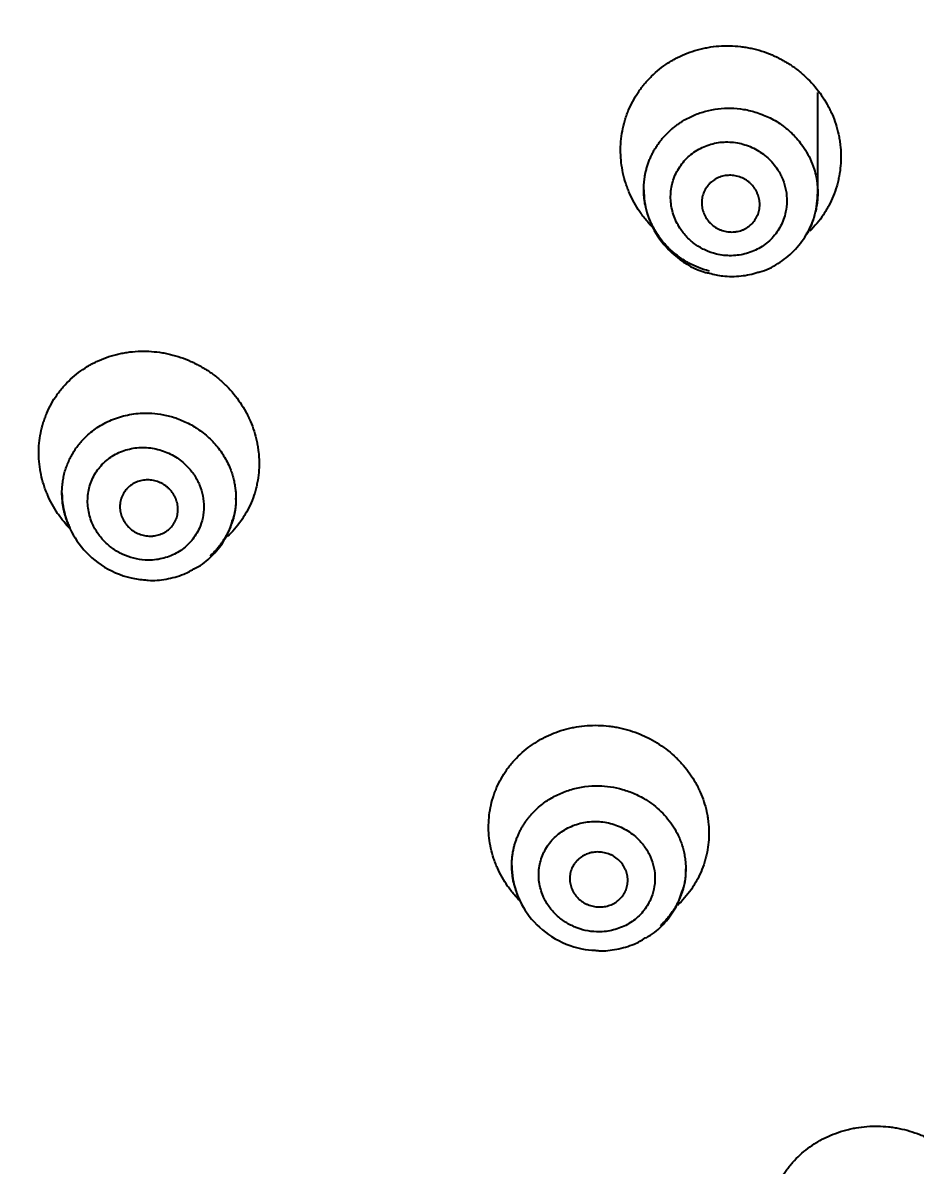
# Model space of a CAD drawing. Header units: millimetres. Extents: x 6110 to 6704, y -2661 to -1821.
# Drawn here: x 6330.712 to 6334.558, y -2164.096 to -2159.17 of the extents above; entities that cross this region are included whole.
import ezdxf

# ---------------------------------------------------------------- set-up
doc = ezdxf.new("R2010")
doc.units = ezdxf.units.MM
doc.header["$LTSCALE"] = 0.1
doc.linetypes.add('HIDDEN2', pattern=[4.7625, 3.175, -1.5875])
doc.layers.add('1', color=4, linetype='HIDDEN2', lineweight=13)
doc.layers.add('DIM', color=3, linetype='Continuous', lineweight=9)
doc.styles.get("Standard").update_dxf_attribs({"font": 'arial.ttf'})
doc.dimstyles.new('ISO-25', dxfattribs={"dimtxt": 2.5, "dimasz": 2.5, "dimexe": 1.25, "dimexo": 0.625, "dimtad": 1, "dimlfac": 5, "dimtxsty": 'Standard', "dimcen": 2.5, "dimadec": 0, "dimazin": 0, "dimtfac": 1, "dimtmove": 0, "dimatfit": 3, "dimfxl": 0, "dimarcsym": 0})

# ---------------------------------------------------------------- blocks, each defined once
blk = doc.blocks.new('*D85')
at = {"layer": 'Defpoints', "color": 0}
for p in [(6324.4599, -2027.3782), (6392.6916, -2027.3782), (6311.704, -2532.5418)]:
    blk.add_point(p, dxfattribs=at)
at = {"layer": 'DIM', "color": 0, "lineweight": -2}
for p, q in [((6325.0849, -2027.3782), (6393.9416, -2027.3782)), ((6392.6916, -2527.5418), (6392.6916, -2032.3782)), ((6312.329, -2532.5418), (6393.9416, -2532.5418))]:
    blk.add_line(p, q, dxfattribs=at)
at = {"layer": 'DIM', "color": 0}
for points in [[(6391.8583, -2032.3782), (6393.5249, -2032.3782), (6392.6916, -2027.3782)], [(6391.8583, -2527.5418), (6393.5249, -2527.5418), (6392.6916, -2532.5418)]]:
    blk.add_solid(points, dxfattribs=at)
at = {"layer": 'DIM', "color": 0, "insert": (6389.0618, -2279.96), "char_height": 5, "attachment_point": 5, "rotation": 90}
blk.add_mtext('2020,7', dxfattribs=at)
blk = doc.blocks.new('*D93')
at = {"layer": 'Defpoints', "color": 0}
for p in [(6325.0849, -2027.3782), (6402.037, -2595.9805), (6423.8203, -2595.9805)]:
    blk.add_point(p, dxfattribs=at)
at = {"layer": 'DIM', "color": 0, "lineweight": -2}
for p, q in [((6325.7099, -2027.3782), (6425.0703, -2027.3782)), ((6423.8203, -2032.3782), (6423.8203, -2590.9805)), ((6402.662, -2595.9805), (6425.0703, -2595.9805))]:
    blk.add_line(p, q, dxfattribs=at)
at = {"layer": 'DIM', "color": 0}
for points in [[(6422.9869, -2032.3782), (6424.6536, -2032.3782), (6423.8203, -2027.3782)], [(6422.9869, -2590.9805), (6424.6536, -2590.9805), (6423.8203, -2595.9805)]]:
    blk.add_solid(points, dxfattribs=at)
at = {"layer": 'DIM', "color": 0, "insert": (6420.1905, -2311.6794), "char_height": 5, "attachment_point": 5, "rotation": 90}
blk.add_mtext('2274,4', dxfattribs=at)

msp = doc.modelspace()

# ---------------------------------------------------------------- hatches: boundary and pattern name
at = {"layer": 'DIM'}
h = msp.add_hatch(dxfattribs=at)
h.set_pattern_fill('ANSI31', color=2)
edge = h.paths.add_edge_path()
edge.add_line((6619.6172, -2595.9805), (6619.6172, -1962.2056))
edge.add_line((6634.6172, -1966.1101), (6619.6172, -1966.1101))
edge.add_line((6634.6172, -2610.9805), (6634.6172, -1966.1101))
edge.add_line((6634.6172, -2610.9805), (6184.4567, -2610.9805))
edge.add_line((6619.6172, -2595.9805), (6184.4567, -2595.9805))
edge.add_line((6184.4567, -2610.9805), (6184.4567, -2595.9805))

# ---------------------------------------------------------------- linework, layer by layer
at = {"layer": '1', "color": 7, "linetype": 'Continuous', "lineweight": -3}
msp.add_line((6334.1385, -2159.9034), (6334.1385, -2159.4713), dxfattribs=at)
for centre, major_axis, start_param, end_param in [((6338.0093, -2168.509), (-13.75, 0), 3.141606, 7.301236), ((6338.0093, -2168.5303), (-13.75, 0), 3.570041, 5.884468), ((6338.0093, -2168.4983), (13.75, 0), 0.43031, 2.719801), ((6338.0093, -2168.5196), (-13.75, 0), 3.141627, 6.283151), ((6338.0093, -2168.8384), (13.1753, 0), 4.984867, 10.723113)]:
    msp.add_ellipse(centre, major_axis=major_axis, ratio=0.906308, start_param=start_param, end_param=end_param, dxfattribs=at)
for points, knots in [([(6338.0093, -2155.9663), (6337.7679, -2155.9664), (6337.0781, -2155.9829), (6335.942, -2156.0884), (6334.6189, -2156.3324), (6333.3278, -2156.6934), (6332.0816, -2157.1679), (6330.8922, -2157.7515), (6329.7713, -2158.4386), (6328.7294, -2159.2224), (6327.7775, -2160.0959), (6326.9214, -2161.0491), (6326.1826, -2162.078), (6325.7057, -2162.85), (6325.5094, -2163.2875), (6325.4841, -2163.346)], [0, 0, 0, 0, 0.045962, 0.131573, 0.217212, 0.30285, 0.38848, 0.474094, 0.559684, 0.645241, 0.730753, 0.81621, 0.901603, 0.986925, 1, 1, 1, 1]), ([(6333.4297, -2160.055), (6333.4245, -2160.0499), (6333.4195, -2160.0447), (6333.4093, -2160.0336), (6333.4041, -2160.0277), (6333.3892, -2160.0098), (6333.3799, -2159.9974), (6333.3539, -2159.9594), (6333.3391, -2159.9326), (6333.3238, -2159.8974), (6333.3209, -2159.8902), (6333.3155, -2159.8758), (6333.313, -2159.8686), (6333.306, -2159.8468), (6333.2982, -2159.8174), (6333.2933, -2159.7876), (6333.2907, -2159.7651), (6333.29, -2159.7575), (6333.289, -2159.7424), (6333.2887, -2159.7347), (6333.2881, -2159.6966), (6333.2907, -2159.6666), (6333.2989, -2159.6223), (6333.3024, -2159.6077), (6333.3088, -2159.5859), (6333.3112, -2159.5786), (6333.3162, -2159.5643), (6333.3189, -2159.5572), (6333.3332, -2159.5222), (6333.3473, -2159.4956), (6333.3684, -2159.4642), (6333.3749, -2159.455), (6333.3819, -2159.4459), (6333.3866, -2159.4399), (6333.3891, -2159.4369), (6333.4013, -2159.4222), (6333.4116, -2159.411), (6333.4441, -2159.3791), (6333.4679, -2159.3601), (6333.5003, -2159.3392), (6333.5069, -2159.3351), (6333.5203, -2159.3274), (6333.5271, -2159.3237), (6333.5477, -2159.3132), (6333.5758, -2159.3006), (6333.605, -2159.2908), (6333.6275, -2159.2846), (6333.635, -2159.2826), (6333.6503, -2159.2792), (6333.658, -2159.2776), (6333.6965, -2159.2709), (6333.7275, -2159.2685), (6333.7743, -2159.2695), (6333.7899, -2159.2705), (6333.8135, -2159.2733), (6333.8213, -2159.2744), (6333.8368, -2159.277), (6333.8445, -2159.2785), (6333.8827, -2159.2868), (6333.9124, -2159.2962), (6333.9486, -2159.3116), (6333.9558, -2159.3149), (6333.97, -2159.3218), (6333.977, -2159.3254), (6333.9976, -2159.3366), (6334.0243, -2159.3527), (6334.0492, -2159.3713), (6334.0673, -2159.386), (6334.0732, -2159.3911), (6334.0848, -2159.4016), (6334.0905, -2159.407), (6334.1183, -2159.4344), (6334.138, -2159.4581), (6334.1641, -2159.4961), (6334.1721, -2159.5092), (6334.1833, -2159.5295), (6334.1869, -2159.5364), (6334.1937, -2159.5502), (6334.197, -2159.5572), (6334.2122, -2159.5923), (6334.2215, -2159.6211), (6334.2295, -2159.6582), (6334.231, -2159.6657), (6334.2335, -2159.6807), (6334.2346, -2159.6883), (6334.2372, -2159.711), (6334.2382, -2159.7261), (6334.2389, -2159.7713), (6334.2365, -2159.8013), (6334.2295, -2159.8385), (6334.2279, -2159.8459), (6334.2244, -2159.8607), (6334.2225, -2159.868), (6334.2161, -2159.8897), (6334.2062, -2159.918), (6334.1934, -2159.9453), (6334.1828, -2159.9652), (6334.1791, -2159.9718), (6334.1713, -2159.9848), (6334.1672, -2159.9913), (6334.1459, -2160.0229), (6334.1264, -2160.0464), (6334.1044, -2160.0679)], [0, 0, 0, 0, 0.009777, 0.009777, 0.020201, 0.020201, 0.041047, 0.041047, 0.082741, 0.082741, 0.093164, 0.093164, 0.103588, 0.103588, 0.124435, 0.145281, 0.145281, 0.155705, 0.155705, 0.166128, 0.166128, 0.207822, 0.207822, 0.228669, 0.228669, 0.239092, 0.239092, 0.249515, 0.249515, 0.291209, 0.291209, 0.301632, 0.306844, 0.306844, 0.312056, 0.312056, 0.332903, 0.332903, 0.374596, 0.374596, 0.38502, 0.38502, 0.395443, 0.395443, 0.41629, 0.437137, 0.437137, 0.44756, 0.44756, 0.457983, 0.457983, 0.499677, 0.499677, 0.520524, 0.520524, 0.530947, 0.530947, 0.54137, 0.54137, 0.583064, 0.583064, 0.593487, 0.593487, 0.603911, 0.603911, 0.624758, 0.645604, 0.645604, 0.656028, 0.656028, 0.666451, 0.666451, 0.708145, 0.708145, 0.728992, 0.728992, 0.739415, 0.739415, 0.749838, 0.749838, 0.791532, 0.791532, 0.801955, 0.801955, 0.812379, 0.812379, 0.833226, 0.833226, 0.874919, 0.874919, 0.885343, 0.885343, 0.895766, 0.895766, 0.916613, 0.93746, 0.93746, 0.947883, 0.947883, 0.958306, 0.958306, 1, 1, 1, 1]), ([(6333.3885, -2159.8889), (6333.3885, -2159.8866), (6333.3886, -2159.8791), (6333.3891, -2159.8671), (6333.3903, -2159.8534), (6333.3917, -2159.8415), (6333.3934, -2159.8312), (6333.3949, -2159.8226), (6333.3973, -2159.8116), (6333.4007, -2159.7978), (6333.4059, -2159.7808), (6333.4119, -2159.7643), (6333.4187, -2159.7482), (6333.4263, -2159.7327), (6333.4345, -2159.7177), (6333.4434, -2159.7032), (6333.4529, -2159.6893), (6333.4629, -2159.676), (6333.4735, -2159.6633), (6333.4846, -2159.6512), (6333.4962, -2159.6398), (6333.5081, -2159.6289), (6333.5204, -2159.6187), (6333.533, -2159.6092), (6333.5459, -2159.6003), (6333.5694, -2159.5854), (6333.6055, -2159.5671), (6333.6561, -2159.5499), (6333.7091, -2159.5398), (6333.764, -2159.537), (6333.8203, -2159.5422), (6333.8778, -2159.556), (6333.9351, -2159.5795), (6333.9763, -2159.6048), (6334.0044, -2159.6265), (6334.0224, -2159.6421), (6334.0429, -2159.6624), (6334.0647, -2159.6881), (6334.0867, -2159.7197), (6334.1073, -2159.7578), (6334.1224, -2159.797), (6334.132, -2159.8343), (6334.137, -2159.8668), (6334.1384, -2159.8897), (6334.1385, -2159.9016), (6334.1385, -2159.9032)], [0, 0, 0, 0, 0.006262, 0.019964, 0.032186, 0.042926, 0.052186, 0.059964, 0.066262, 0.082271, 0.098118, 0.113804, 0.129329, 0.144693, 0.159896, 0.174939, 0.189822, 0.204545, 0.219108, 0.233513, 0.247758, 0.261845, 0.275774, 0.289546, 0.303159, 0.316616, 0.361907, 0.407461, 0.453292, 0.499414, 0.546709, 0.596515, 0.648843, 0.703703, 0.719808, 0.740277, 0.765107, 0.794299, 0.827851, 0.865762, 0.908029, 0.93876, 0.968008, 0.995771, 1, 1, 1, 1]), ([(6333.8916, -2160.1387), (6333.9009, -2160.1331), (6333.9185, -2160.1208), (6333.9422, -2160.0989), (6333.9625, -2160.074), (6333.9792, -2160.0468), (6333.9921, -2160.0176), (6334.0022, -2159.9819), (6334.0071, -2159.9395), (6334.0027, -2159.8916), (6333.9892, -2159.8451), (6333.9691, -2159.8066), (6333.9465, -2159.7761), (6333.9238, -2159.7524), (6333.8982, -2159.7317), (6333.8702, -2159.7142), (6333.84, -2159.7004), (6333.8084, -2159.6906), (6333.7757, -2159.6847), (6333.7427, -2159.6832), (6333.7098, -2159.6859), (6333.6776, -2159.6928), (6333.6468, -2159.7039), (6333.6179, -2159.7189), (6333.5913, -2159.7375), (6333.5677, -2159.7595), (6333.5473, -2159.7844), (6333.5305, -2159.8116), (6333.5177, -2159.8408), (6333.509, -2159.8715), (6333.5043, -2159.9031), (6333.504, -2159.935), (6333.5079, -2159.9669), (6333.5159, -2159.998), (6333.528, -2160.028), (6333.5465, -2160.061), (6333.5735, -2160.0953), (6333.6111, -2160.1275), (6333.6541, -2160.1524), (6333.6961, -2160.1668), (6333.734, -2160.1736), (6333.7671, -2160.1751), (6333.8, -2160.1724), (6333.8322, -2160.1655), (6333.8631, -2160.1544), (6333.8823, -2160.1444), (6333.8916, -2160.1387)], [0, 0, 0, 0, 0.020881, 0.041589, 0.062522, 0.083376, 0.104074, 0.124986, 0.156159, 0.187413, 0.218589, 0.249859, 0.27072, 0.291442, 0.312373, 0.333248, 0.353968, 0.374885, 0.395782, 0.41649, 0.437367, 0.458296, 0.479036, 0.499948, 0.520805, 0.541562, 0.562573, 0.583368, 0.604073, 0.625044, 0.645913, 0.666614, 0.687497, 0.708469, 0.729179, 0.74997, 0.781336, 0.812419, 0.84375, 0.874887, 0.895805, 0.916518, 0.937418, 0.958327, 0.979051, 1, 1, 1, 1]), ([(6333.8517, -2160.0392), (6333.8458, -2160.0448), (6333.8394, -2160.0496), (6333.8291, -2160.056), (6333.8256, -2160.0579), (6333.8183, -2160.0615), (6333.8145, -2160.0631), (6333.803, -2160.0674), (6333.7952, -2160.0694), (6333.7851, -2160.071), (6333.783, -2160.0713), (6333.7789, -2160.0717), (6333.7768, -2160.0719), (6333.7707, -2160.0723), (6333.7665, -2160.0723), (6333.7543, -2160.0718), (6333.7461, -2160.0708), (6333.734, -2160.0679), (6333.73, -2160.0668), (6333.7222, -2160.0642), (6333.7145, -2160.0612), (6333.7072, -2160.0575), (6333.7, -2160.0535), (6333.6965, -2160.0512), (6333.6863, -2160.0442), (6333.6801, -2160.0389), (6333.6716, -2160.0302), (6333.6688, -2160.0271), (6333.6637, -2160.0208), (6333.6613, -2160.0175), (6333.6546, -2160.0074), (6333.6509, -2160.0003), (6333.6462, -2159.9891), (6333.6449, -2159.9852), (6333.6426, -2159.9776), (6333.6406, -2159.9698), (6333.6395, -2159.962), (6333.6387, -2159.9541), (6333.6385, -2159.9501), (6333.6385, -2159.938), (6333.6393, -2159.9302), (6333.6417, -2159.9186), (6333.6427, -2159.9147), (6333.6451, -2159.9071), (6333.6465, -2159.9034), (6333.6512, -2159.8924), (6333.6551, -2159.8855), (6333.6619, -2159.8757), (6333.6644, -2159.8725), (6333.6696, -2159.8664), (6333.6724, -2159.8636), (6333.6811, -2159.8553), (6333.6875, -2159.8504), (6333.6961, -2159.8451), (6333.6978, -2159.8441), (6333.7014, -2159.8421), (6333.7068, -2159.8393), (6333.7161, -2159.8353), (6333.7239, -2159.8329), (6333.7318, -2159.8308), (6333.7358, -2159.8299), (6333.748, -2159.828), (6333.7562, -2159.8275), (6333.7685, -2159.828), (6333.7726, -2159.8283), (6333.7809, -2159.8294), (6333.7849, -2159.8302), (6333.797, -2159.833), (6333.8048, -2159.8356), (6333.8161, -2159.8406), (6333.8198, -2159.8425), (6333.827, -2159.8466), (6333.8339, -2159.8509), (6333.8404, -2159.8559), (6333.8467, -2159.8612), (6333.8497, -2159.864), (6333.8583, -2159.8728), (6333.8634, -2159.8791), (6333.8701, -2159.8892), (6333.8721, -2159.8927), (6333.8759, -2159.8998), (6333.8777, -2159.9035), (6333.8823, -2159.9146), (6333.8846, -2159.9223), (6333.8869, -2159.934), (6333.8875, -2159.938), (6333.8883, -2159.946), (6333.8885, -2159.95), (6333.8885, -2159.9618), (6333.8877, -2159.9697), (6333.8853, -2159.9814), (6333.8843, -2159.9853), (6333.8819, -2159.9929), (6333.8792, -2160.0003), (6333.8757, -2160.0074), (6333.8718, -2160.0143), (6333.8697, -2160.0177), (6333.8628, -2160.0276), (6333.8576, -2160.0337), (6333.8517, -2160.0392)], [0, 0, 0, 0, 0.03125, 0.03125, 0.046875, 0.046875, 0.0625, 0.0625, 0.09375, 0.09375, 0.101562, 0.101562, 0.109375, 0.109375, 0.125, 0.125, 0.15625, 0.15625, 0.171875, 0.171875, 0.1875, 0.203125, 0.203125, 0.21875, 0.21875, 0.25, 0.25, 0.265625, 0.265625, 0.28125, 0.28125, 0.3125, 0.3125, 0.328125, 0.328125, 0.34375, 0.359375, 0.359375, 0.375, 0.375, 0.40625, 0.40625, 0.421875, 0.421875, 0.4375, 0.4375, 0.46875, 0.46875, 0.484375, 0.484375, 0.5, 0.5, 0.53125, 0.53125, 0.539062, 0.539062, 0.546875, 0.5625, 0.578125, 0.578125, 0.59375, 0.59375, 0.625, 0.625, 0.640625, 0.640625, 0.65625, 0.65625, 0.6875, 0.6875, 0.703125, 0.703125, 0.71875, 0.734375, 0.734375, 0.75, 0.75, 0.78125, 0.78125, 0.796875, 0.796875, 0.8125, 0.8125, 0.84375, 0.84375, 0.859375, 0.859375, 0.875, 0.875, 0.90625, 0.90625, 0.921875, 0.921875, 0.9375, 0.953125, 0.953125, 0.96875, 0.96875, 1, 1, 1, 1]), ([(6333.6722, -2160.2412), (6333.6631, -2160.2389), (6333.64, -2160.232), (6333.6029, -2160.2172), (6333.5613, -2160.1945), (6333.5203, -2160.1651), (6333.4816, -2160.1285), (6333.4527, -2160.0917), (6333.4326, -2160.0588), (6333.4195, -2160.0328), (6333.4092, -2160.0075), (6333.4014, -2159.9832), (6333.3957, -2159.9601), (6333.3919, -2159.9384), (6333.3896, -2159.9181), (6333.3886, -2159.9018), (6333.3885, -2159.8922), (6333.3885, -2159.8889)], [0, 0, 0, 0, 0.056073, 0.144857, 0.240177, 0.34204, 0.45045, 0.565409, 0.629352, 0.689794, 0.746734, 0.800171, 0.850106, 0.896538, 0.939467, 0.978892, 1, 1, 1, 1]), ([(6333.3886, -2159.8903), (6333.389, -2159.9241), (6333.3987, -2159.9928), (6333.4447, -2160.0966), (6333.5309, -2160.1882), (6333.6148, -2160.2381), (6333.6658, -2160.2486), (6333.6713, -2160.2495)], [0, 0, 0, 0, 0.202418, 0.429761, 0.684008, 0.966236, 1, 1, 1, 1]), ([(6334.0882, -2160.0847), (6334.0889, -2160.0838), (6334.1084, -2160.0582), (6334.129, -2159.9955), (6334.1384, -2159.9349), (6334.1383, -2159.9024)], [0, 0, 0, 0, 0.018554, 0.501935, 1, 1, 1, 1]), ([(6334.1385, -2159.9032), (6334.1385, -2159.9114), (6334.1379, -2159.9289), (6334.135, -2159.9549), (6334.13, -2159.9806), (6334.1235, -2160.0042), (6334.1131, -2160.0342), (6334.1012, -2160.0594), (6334.091, -2160.0769), (6334.0888, -2160.0804)], [0, 0, 0, 0, 0.132678, 0.28188, 0.422159, 0.553518, 0.675958, 0.933489, 1, 1, 1, 1]), ([(6333.8809, -2160.2461), (6333.8835, -2160.2457), (6333.9141, -2160.2393), (6333.969, -2160.21), (6334.0384, -2160.1565), (6334.0733, -2160.1101), (6334.0882, -2160.0847)], [0, 0, 0, 0, 0.028436, 0.345312, 0.674703, 1, 1, 1, 1]), ([(6333.6713, -2160.2495), (6333.6903, -2160.2552), (6333.735, -2160.2647), (6333.807, -2160.2643), (6333.8568, -2160.2538), (6333.8809, -2160.2461)], [0, 0, 0, 0, 0.275799, 0.647355, 1, 1, 1, 1]), ([(6330.9151, -2161.3519), (6330.9061, -2161.3425), (6330.8974, -2161.3328), (6330.8792, -2161.3106), (6330.87, -2161.2982), (6330.8442, -2161.2599), (6330.8296, -2161.2331), (6330.8145, -2161.1978), (6330.8117, -2161.1907), (6330.8064, -2161.1763), (6330.8039, -2161.169), (6330.797, -2161.1472), (6330.7931, -2161.1326), (6330.7838, -2161.0884), (6330.7805, -2161.0585), (6330.7801, -2161.013), (6330.7807, -2160.9979), (6330.7835, -2160.9682), (6330.7877, -2160.9387), (6330.795, -2160.9098), (6330.8016, -2160.8883), (6330.804, -2160.8812), (6330.8092, -2160.867), (6330.8119, -2160.86), (6330.8266, -2160.8256), (6330.841, -2160.7996), (6330.8625, -2160.769), (6330.8669, -2160.763), (6330.8762, -2160.7512), (6330.881, -2160.7453), (6330.8959, -2160.7282), (6330.9064, -2160.7174), (6330.9393, -2160.6866), (6330.9633, -2160.6685), (6330.9959, -2160.6487), (6331.0026, -2160.6449), (6331.0161, -2160.6376), (6331.0229, -2160.6342), (6331.0436, -2160.6243), (6331.0718, -2160.6127), (6331.1012, -2160.6038), (6331.1236, -2160.5983), (6331.1312, -2160.5966), (6331.1464, -2160.5936), (6331.1541, -2160.5923), (6331.1926, -2160.5867), (6331.2235, -2160.5852), (6331.2701, -2160.5874), (6331.2857, -2160.5889), (6331.3091, -2160.5922), (6331.3169, -2160.5935), (6331.3323, -2160.5965), (6331.34, -2160.5981), (6331.3779, -2160.6073), (6331.4075, -2160.6173), (6331.4434, -2160.6334), (6331.4505, -2160.6368), (6331.4646, -2160.6439), (6331.4716, -2160.6476), (6331.4921, -2160.6592), (6331.5185, -2160.6757), (6331.5432, -2160.6946), (6331.5612, -2160.7096), (6331.567, -2160.7147), (6331.5785, -2160.7253), (6331.5842, -2160.7307), (6331.6118, -2160.7585), (6331.6313, -2160.7824), (6331.6572, -2160.8206), (6331.6652, -2160.8337), (6331.6762, -2160.8539), (6331.6798, -2160.8608), (6331.6865, -2160.8747), (6331.6897, -2160.8817), (6331.7048, -2160.9168), (6331.7139, -2160.9456), (6331.7218, -2160.9826), (6331.7232, -2160.99), (6331.7256, -2161.0049), (6331.7266, -2161.0125), (6331.7291, -2161.0351), (6331.73, -2161.0502), (6331.7304, -2161.0951), (6331.7277, -2161.1247), (6331.7205, -2161.1615), (6331.7189, -2161.1688), (6331.7152, -2161.1834), (6331.7132, -2161.1906), (6331.7066, -2161.212), (6331.6964, -2161.24), (6331.6833, -2161.2667), (6331.6725, -2161.2862), (6331.6687, -2161.2927), (6331.6607, -2161.3054), (6331.6566, -2161.3117), (6331.6349, -2161.3425), (6331.6151, -2161.3653), (6331.5929, -2161.386)], [0, 0, 0, 0, 0.017497, 0.017497, 0.038401, 0.038401, 0.08021, 0.08021, 0.090662, 0.090662, 0.101114, 0.101114, 0.122018, 0.122018, 0.163827, 0.163827, 0.184731, 0.184731, 0.205636, 0.22654, 0.22654, 0.236992, 0.236992, 0.247444, 0.247444, 0.289253, 0.289253, 0.299705, 0.299705, 0.310157, 0.310157, 0.331062, 0.331062, 0.37287, 0.37287, 0.383322, 0.383322, 0.393775, 0.393775, 0.414679, 0.435583, 0.435583, 0.446035, 0.446035, 0.456488, 0.456488, 0.498296, 0.498296, 0.519201, 0.519201, 0.529653, 0.529653, 0.540105, 0.540105, 0.581914, 0.581914, 0.592366, 0.592366, 0.602818, 0.602818, 0.623722, 0.644627, 0.644627, 0.655079, 0.655079, 0.665531, 0.665531, 0.707339, 0.707339, 0.728244, 0.728244, 0.738696, 0.738696, 0.749148, 0.749148, 0.790957, 0.790957, 0.801409, 0.801409, 0.811861, 0.811861, 0.832765, 0.832765, 0.874574, 0.874574, 0.885026, 0.885026, 0.895478, 0.895478, 0.916383, 0.937287, 0.937287, 0.947739, 0.947739, 0.958191, 0.958191, 1, 1, 1, 1]), ([(6330.8802, -2161.1968), (6330.8802, -2161.1961), (6330.8802, -2161.1871), (6330.881, -2161.1698), (6330.8839, -2161.1454), (6330.8885, -2161.1216), (6330.8947, -2161.0984), (6330.9025, -2161.0761), (6330.9117, -2161.0546), (6330.9223, -2161.034), (6330.9341, -2161.0144), (6330.9471, -2160.9959), (6330.9611, -2160.9785), (6330.9761, -2160.9622), (6331.003, -2160.9364), (6331.0461, -2160.9045), (6331.1101, -2160.874), (6331.1808, -2160.8557), (6331.2468, -2160.8515), (6331.306, -2160.8571), (6331.3585, -2160.8691), (6331.4125, -2160.8895), (6331.4565, -2160.9141), (6331.4899, -2160.9385), (6331.5137, -2160.9589), (6331.5357, -2160.981), (6331.5557, -2161.0048), (6331.5736, -2161.0301), (6331.5892, -2161.0566), (6331.6012, -2161.0818), (6331.6103, -2161.105), (6331.617, -2161.126), (6331.6223, -2161.147), (6331.6263, -2161.1681), (6331.6289, -2161.1891), (6331.63, -2161.2066), (6331.6302, -2161.217), (6331.6302, -2161.2205)], [0, 0, 0, 0, 0.001895, 0.024297, 0.046416, 0.068251, 0.089803, 0.111075, 0.132065, 0.152777, 0.173209, 0.193364, 0.213242, 0.232845, 0.252174, 0.31208, 0.373119, 0.435323, 0.498722, 0.540693, 0.586077, 0.634877, 0.687096, 0.713989, 0.740886, 0.767787, 0.794691, 0.821599, 0.848511, 0.875427, 0.89505, 0.914501, 0.93378, 0.95289, 0.971829, 0.990598, 1, 1, 1, 1]), ([(6331.4174, -2161.4255), (6331.4253, -2161.4184), (6331.44, -2161.4032), (6331.4585, -2161.3775), (6331.4756, -2161.345), (6331.4888, -2161.3048), (6331.4936, -2161.2575), (6331.4891, -2161.2099), (6331.475, -2161.1637), (6331.4523, -2161.1206), (6331.4249, -2161.0865), (6331.3967, -2161.0605), (6331.3697, -2161.0414), (6331.3406, -2161.0256), (6331.3097, -2161.0135), (6331.2776, -2161.0053), (6331.2448, -2161.0013), (6331.2118, -2161.0013), (6331.1793, -2161.0056), (6331.1479, -2161.0141), (6331.118, -2161.0265), (6331.0902, -2161.0427), (6331.0651, -2161.0625), (6331.043, -2161.0854), (6331.0245, -2161.1112), (6331.0097, -2161.1391), (6330.9989, -2161.1688), (6330.9924, -2161.1997), (6330.9902, -2161.2313), (6330.9921, -2161.2631), (6330.9983, -2161.2945), (6331.0105, -2161.33), (6331.0306, -2161.3684), (6331.0615, -2161.4067), (6331.099, -2161.4391), (6331.1422, -2161.464), (6331.1891, -2161.4807), (6331.2329, -2161.4874), (6331.2712, -2161.4874), (6331.3037, -2161.483), (6331.3352, -2161.4745), (6331.3651, -2161.4621), (6331.3928, -2161.4459), (6331.4095, -2161.4327), (6331.4174, -2161.4255)], [0, 0, 0, 0, 0.020887, 0.041586, 0.062497, 0.093689, 0.124924, 0.156097, 0.187365, 0.218526, 0.249822, 0.270666, 0.291391, 0.312343, 0.333215, 0.353937, 0.374861, 0.395775, 0.416485, 0.43735, 0.458305, 0.479054, 0.499958, 0.520822, 0.54158, 0.562589, 0.583391, 0.604098, 0.625065, 0.645948, 0.666652, 0.687527, 0.718853, 0.749963, 0.78133, 0.812426, 0.843755, 0.874906, 0.895824, 0.916539, 0.937444, 0.958346, 0.979061, 1, 1, 1, 1]), ([(6331.3435, -2161.3522), (6331.3376, -2161.3576), (6331.3313, -2161.3623), (6331.321, -2161.3685), (6331.3175, -2161.3703), (6331.3102, -2161.3738), (6331.3064, -2161.3753), (6331.2949, -2161.3793), (6331.2871, -2161.3812), (6331.277, -2161.3826), (6331.275, -2161.3828), (6331.2709, -2161.3832), (6331.2688, -2161.3834), (6331.2626, -2161.3836), (6331.2585, -2161.3836), (6331.2463, -2161.383), (6331.2382, -2161.3818), (6331.2261, -2161.3788), (6331.2221, -2161.3776), (6331.2143, -2161.3749), (6331.2067, -2161.3719), (6331.1994, -2161.3682), (6331.1922, -2161.3641), (6331.1887, -2161.3619), (6331.1785, -2161.3548), (6331.1723, -2161.3495), (6331.1637, -2161.3408), (6331.161, -2161.3377), (6331.1558, -2161.3313), (6331.1534, -2161.3281), (6331.1467, -2161.318), (6331.1429, -2161.3109), (6331.1382, -2161.2998), (6331.1368, -2161.2959), (6331.1344, -2161.2883), (6331.1334, -2161.2844), (6331.131, -2161.2728), (6331.1302, -2161.2649), (6331.1302, -2161.249), (6331.1309, -2161.2412), (6331.1333, -2161.2297), (6331.1343, -2161.2259), (6331.1366, -2161.2184), (6331.138, -2161.2146), (6331.1427, -2161.2038), (6331.1466, -2161.197), (6331.1534, -2161.1874), (6331.1559, -2161.1843), (6331.1611, -2161.1783), (6331.1639, -2161.1755), (6331.1726, -2161.1675), (6331.179, -2161.1627), (6331.1893, -2161.1565), (6331.1929, -2161.1546), (6331.2002, -2161.1512), (6331.2076, -2161.1482), (6331.2154, -2161.1459), (6331.2232, -2161.144), (6331.2273, -2161.1432), (6331.2394, -2161.1415), (6331.2476, -2161.1412), (6331.2599, -2161.1418), (6331.264, -2161.1422), (6331.2722, -2161.1434), (6331.2762, -2161.1442), (6331.2882, -2161.1471), (6331.296, -2161.1498), (6331.3073, -2161.1549), (6331.311, -2161.1568), (6331.3182, -2161.1609), (6331.3251, -2161.1653), (6331.3316, -2161.1703), (6331.3378, -2161.1756), (6331.3409, -2161.1784), (6331.3495, -2161.1872), (6331.3546, -2161.1935), (6331.3614, -2161.2036), (6331.3635, -2161.207), (6331.3673, -2161.2142), (6331.3691, -2161.2178), (6331.3737, -2161.229), (6331.3761, -2161.2366), (6331.3785, -2161.2482), (6331.3791, -2161.2522), (6331.38, -2161.2601), (6331.3802, -2161.2641), (6331.3802, -2161.2759), (6331.3794, -2161.2837), (6331.3771, -2161.2953), (6331.3761, -2161.2991), (6331.3737, -2161.3066), (6331.371, -2161.3139), (6331.3675, -2161.3209), (6331.3637, -2161.3278), (6331.3616, -2161.3311), (6331.3547, -2161.3408), (6331.3494, -2161.3468), (6331.3435, -2161.3522)], [0, 0, 0, 0, 0.03125, 0.03125, 0.046875, 0.046875, 0.0625, 0.0625, 0.09375, 0.09375, 0.101562, 0.101562, 0.109375, 0.109375, 0.125, 0.125, 0.15625, 0.15625, 0.171875, 0.171875, 0.1875, 0.203125, 0.203125, 0.21875, 0.21875, 0.25, 0.25, 0.265625, 0.265625, 0.28125, 0.28125, 0.3125, 0.3125, 0.328125, 0.328125, 0.34375, 0.34375, 0.375, 0.375, 0.40625, 0.40625, 0.421875, 0.421875, 0.4375, 0.4375, 0.46875, 0.46875, 0.484375, 0.484375, 0.5, 0.5, 0.53125, 0.53125, 0.546875, 0.546875, 0.5625, 0.578125, 0.578125, 0.59375, 0.59375, 0.625, 0.625, 0.640625, 0.640625, 0.65625, 0.65625, 0.6875, 0.6875, 0.703125, 0.703125, 0.71875, 0.734375, 0.734375, 0.75, 0.75, 0.78125, 0.78125, 0.796875, 0.796875, 0.8125, 0.8125, 0.84375, 0.84375, 0.859375, 0.859375, 0.875, 0.875, 0.90625, 0.90625, 0.921875, 0.921875, 0.9375, 0.953125, 0.953125, 0.96875, 0.96875, 1, 1, 1, 1]), ([(6330.8802, -2161.1966), (6330.8806, -2161.2358), (6330.8928, -2161.3126), (6330.9498, -2161.4236), (6331.0466, -2161.5154), (6331.152, -2161.562), (6331.2189, -2161.571), (6331.2398, -2161.5721)], [0, 0, 0, 0, 0.202185, 0.416916, 0.64632, 0.892436, 1, 1, 1, 1]), ([(6330.9153, -2161.3481), (6330.9137, -2161.3448), (6330.909, -2161.3348), (6330.9021, -2161.3181), (6330.8954, -2161.2983), (6330.8902, -2161.2796), (6330.8864, -2161.2622), (6330.8836, -2161.246), (6330.8818, -2161.2311), (6330.8807, -2161.2177), (6330.8803, -2161.2064), (6330.8802, -2161.1996), (6330.8802, -2161.1968)], [0, 0, 0, 0, 0.068118, 0.210263, 0.343135, 0.466736, 0.581064, 0.686119, 0.781901, 0.868411, 0.945648, 1, 1, 1, 1]), ([(6331.6302, -2161.2205), (6331.6302, -2161.2239), (6331.63, -2161.2342), (6331.629, -2161.2512), (6331.6265, -2161.2713), (6331.6228, -2161.2911), (6331.6192, -2161.3059), (6331.6168, -2161.3141), (6331.6162, -2161.3159)], [0, 0, 0, 0, 0.105635, 0.31733, 0.52709, 0.734918, 0.94082, 1, 1, 1, 1]), ([(6331.4544, -2161.5216), (6331.4622, -2161.518), (6331.4945, -2161.5012), (6331.5422, -2161.4565), (6331.5895, -2161.391), (6331.6083, -2161.3423), (6331.6147, -2161.3184)], [0, 0, 0, 0, 0.094851, 0.405999, 0.7235, 1, 1, 1, 1]), ([(6331.6162, -2161.3159), (6331.6149, -2161.3204), (6331.6115, -2161.331), (6331.6052, -2161.3475), (6331.5973, -2161.3652), (6331.5884, -2161.3823), (6331.5786, -2161.3988), (6331.5681, -2161.4145), (6331.5567, -2161.4295), (6331.5446, -2161.4437), (6331.5318, -2161.4572), (6331.5229, -2161.4657), (6331.5183, -2161.4699)], [0, 0, 0, 0, 0.076405, 0.183025, 0.288639, 0.393248, 0.496856, 0.599466, 0.701082, 0.801707, 0.901345, 1, 1, 1, 1]), ([(6331.2398, -2161.5721), (6331.244, -2161.5728), (6331.2737, -2161.577), (6331.3305, -2161.5703), (6331.3993, -2161.5529), (6331.4387, -2161.5318), (6331.4544, -2161.5216)], [0, 0, 0, 0, 0.056414, 0.397502, 0.750271, 1, 1, 1, 1]), ([(6332.8535, -2162.9551), (6332.8452, -2162.9468), (6332.8372, -2162.9381), (6332.8245, -2162.9233), (6332.8197, -2162.9173), (6332.8103, -2162.9053), (6332.8058, -2162.8992), (6332.7841, -2162.8682), (6332.7694, -2162.8421), (6332.7542, -2162.8077), (6332.7513, -2162.8008), (6332.746, -2162.7867), (6332.7434, -2162.7796), (6332.7365, -2162.7583), (6332.7326, -2162.744), (6332.7232, -2162.7007), (6332.7198, -2162.6713), (6332.7193, -2162.6267), (6332.72, -2162.6119), (6332.7227, -2162.5827), (6332.727, -2162.5537), (6332.7342, -2162.5253), (6332.7407, -2162.5041), (6332.7431, -2162.4971), (6332.7482, -2162.4831), (6332.751, -2162.4763), (6332.7656, -2162.4423), (6332.7799, -2162.4166), (6332.8012, -2162.3863), (6332.8056, -2162.3804), (6332.8148, -2162.3686), (6332.8196, -2162.3628), (6332.8344, -2162.3458), (6332.8448, -2162.335), (6332.8774, -2162.3043), (6332.9013, -2162.2861), (6332.9336, -2162.2661), (6332.9403, -2162.2622), (6332.9537, -2162.2548), (6332.9605, -2162.2513), (6332.981, -2162.2413), (6333.009, -2162.2293), (6333.0382, -2162.22), (6333.0605, -2162.214), (6333.068, -2162.2122), (6333.0832, -2162.2089), (6333.0909, -2162.2075), (6333.1293, -2162.2011), (6333.1601, -2162.1989), (6333.2067, -2162.2), (6333.2222, -2162.2011), (6333.2456, -2162.2038), (6333.2534, -2162.2049), (6333.2689, -2162.2075), (6333.2766, -2162.2089), (6333.3147, -2162.217), (6333.3443, -2162.2262), (6333.3803, -2162.2411), (6333.3875, -2162.2443), (6333.4016, -2162.251), (6333.4087, -2162.2545), (6333.4293, -2162.2654), (6333.4426, -2162.2733), (6333.4813, -2162.2986), (6333.5054, -2162.3177), (6333.5388, -2162.3499), (6333.5493, -2162.361), (6333.5691, -2162.3841), (6333.5877, -2162.408), (6333.6038, -2162.4335), (6333.615, -2162.4532), (6333.6186, -2162.4599), (6333.6254, -2162.4734), (6333.6286, -2162.4803), (6333.6438, -2162.5146), (6333.653, -2162.5428), (6333.6609, -2162.5789), (6333.6624, -2162.5862), (6333.6648, -2162.6008), (6333.6658, -2162.6082), (6333.6684, -2162.6304), (6333.6693, -2162.6451), (6333.6698, -2162.6891), (6333.6671, -2162.7183), (6333.6599, -2162.7544), (6333.6583, -2162.7616), (6333.6546, -2162.776), (6333.6526, -2162.7831), (6333.6461, -2162.8041), (6333.6359, -2162.8316), (6333.623, -2162.858), (6333.6122, -2162.8773), (6333.6084, -2162.8837), (6333.6005, -2162.8962), (6333.5964, -2162.9025), (6333.5749, -2162.933), (6333.5553, -2162.9556), (6333.5332, -2162.9762)], [0, 0, 0, 0, 0.016119, 0.016119, 0.026586, 0.026586, 0.037053, 0.037053, 0.07892, 0.07892, 0.089387, 0.089387, 0.099854, 0.099854, 0.120787, 0.120787, 0.162655, 0.162655, 0.183588, 0.183588, 0.204522, 0.225455, 0.225455, 0.235922, 0.235922, 0.246389, 0.246389, 0.288256, 0.288256, 0.298723, 0.298723, 0.30919, 0.30919, 0.330124, 0.330124, 0.371991, 0.371991, 0.382458, 0.382458, 0.392925, 0.392925, 0.413858, 0.434792, 0.434792, 0.445259, 0.445259, 0.455725, 0.455725, 0.497593, 0.497593, 0.518526, 0.518526, 0.528993, 0.528993, 0.53946, 0.53946, 0.581327, 0.581327, 0.591794, 0.591794, 0.602261, 0.602261, 0.623195, 0.623195, 0.665062, 0.665062, 0.685995, 0.685995, 0.706929, 0.727863, 0.727863, 0.73833, 0.73833, 0.748796, 0.748796, 0.790664, 0.790664, 0.80113, 0.80113, 0.811597, 0.811597, 0.832531, 0.832531, 0.874398, 0.874398, 0.884865, 0.884865, 0.895332, 0.895332, 0.916265, 0.937199, 0.937199, 0.947666, 0.947666, 0.958133, 0.958133, 1, 1, 1, 1]), ([(6332.8195, -2162.804), (6332.8195, -2162.8037), (6332.8195, -2162.7979), (6332.8198, -2162.7867), (6332.8211, -2162.7702), (6332.8232, -2162.754), (6332.826, -2162.7381), (6332.8297, -2162.7225), (6332.834, -2162.7072), (6332.839, -2162.6923), (6332.8447, -2162.6778), (6332.851, -2162.6637), (6332.8578, -2162.65), (6332.8653, -2162.6367), (6332.8732, -2162.6239), (6332.8817, -2162.6116), (6332.8905, -2162.5998), (6332.8999, -2162.5884), (6332.9096, -2162.5776), (6332.9196, -2162.5672), (6332.9399, -2162.548), (6332.973, -2162.5222), (6333.0226, -2162.4946), (6333.0769, -2162.4744), (6333.1347, -2162.4624), (6333.1912, -2162.4592), (6333.2457, -2162.4637), (6333.2982, -2162.4749), (6333.352, -2162.4944), (6333.3993, -2162.52), (6333.4389, -2162.5488), (6333.4708, -2162.5781), (6333.4988, -2162.6106), (6333.5226, -2162.6459), (6333.5394, -2162.6787), (6333.5508, -2162.7076), (6333.5583, -2162.7318), (6333.5639, -2162.7561), (6333.5676, -2162.7804), (6333.5692, -2162.8012), (6333.5695, -2162.8137), (6333.5695, -2162.8183)], [0, 0, 0, 0, 0.000624, 0.015773, 0.030775, 0.045631, 0.06034, 0.074902, 0.089318, 0.103587, 0.11771, 0.131687, 0.145518, 0.159203, 0.172742, 0.186135, 0.199383, 0.212485, 0.225442, 0.238253, 0.25092, 0.299531, 0.348688, 0.398398, 0.44867, 0.49951, 0.541934, 0.587381, 0.635854, 0.687354, 0.7249, 0.762451, 0.800006, 0.837567, 0.875132, 0.898143, 0.920899, 0.943403, 0.965654, 0.987652, 1, 1, 1, 1]), ([(6333.3629, -2163.0259), (6333.3707, -2163.0187), (6333.3853, -2163.0035), (6333.4036, -2162.9781), (6333.4206, -2162.946), (6333.4335, -2162.9064), (6333.4382, -2162.86), (6333.4336, -2162.8133), (6333.4193, -2162.7682), (6333.3963, -2162.7261), (6333.3686, -2162.6932), (6333.3401, -2162.6683), (6333.3129, -2162.6501), (6333.2836, -2162.6353), (6333.2526, -2162.6241), (6333.2204, -2162.6169), (6333.1875, -2162.6137), (6333.1547, -2162.6145), (6333.1223, -2162.6195), (6333.091, -2162.6286), (6333.0613, -2162.6414), (6333.0338, -2162.6579), (6333.0089, -2162.6778), (6332.9871, -2162.7007), (6332.9687, -2162.7262), (6332.9541, -2162.7539), (6332.9434, -2162.7831), (6332.937, -2162.8135), (6332.9349, -2162.8446), (6332.937, -2162.8758), (6332.9433, -2162.9065), (6332.9556, -2162.9411), (6332.976, -2162.9785), (6333.0073, -2163.0156), (6333.0451, -2163.0465), (6333.0885, -2163.0699), (6333.1356, -2163.0853), (6333.1794, -2163.0907), (6333.2177, -2163.0897), (6333.2501, -2163.0847), (6333.2814, -2163.0756), (6333.3111, -2163.0628), (6333.3386, -2163.0463), (6333.3551, -2163.033), (6333.3629, -2163.0259)], [0, 0, 0, 0, 0.020896, 0.041598, 0.062502, 0.093709, 0.124937, 0.156113, 0.187388, 0.218531, 0.249849, 0.270665, 0.291387, 0.312367, 0.333208, 0.353926, 0.374873, 0.395763, 0.416474, 0.437352, 0.458299, 0.479053, 0.499957, 0.520835, 0.541598, 0.562591, 0.58343, 0.604141, 0.625075, 0.646003, 0.666709, 0.687546, 0.718904, 0.749988, 0.781349, 0.81245, 0.843743, 0.874921, 0.895809, 0.91652, 0.937449, 0.958341, 0.979055, 1, 1, 1, 1]), ([(6333.2831, -2162.9505), (6333.2773, -2162.9559), (6333.271, -2162.9607), (6333.2608, -2162.9669), (6333.2573, -2162.9688), (6333.25, -2162.9723), (6333.2463, -2162.9739), (6333.2349, -2162.978), (6333.2271, -2162.9801), (6333.215, -2162.982), (6333.2109, -2162.9825), (6333.2027, -2162.983), (6333.1986, -2162.9831), (6333.1864, -2162.9828), (6333.1783, -2162.9818), (6333.1662, -2162.9792), (6333.1622, -2162.9781), (6333.1543, -2162.9757), (6333.1467, -2162.9729), (6333.1393, -2162.9694), (6333.1321, -2162.9655), (6333.1286, -2162.9634), (6333.1183, -2162.9567), (6333.112, -2162.9516), (6333.1034, -2162.9432), (6333.1007, -2162.9403), (6333.0954, -2162.9341), (6333.093, -2162.9309), (6333.0862, -2162.9211), (6333.0823, -2162.9142), (6333.0776, -2162.9034), (6333.0762, -2162.8996), (6333.0738, -2162.8921), (6333.0728, -2162.8884), (6333.0704, -2162.877), (6333.0695, -2162.8693), (6333.0694, -2162.8536), (6333.0702, -2162.8459), (6333.0725, -2162.8346), (6333.0735, -2162.8309), (6333.0759, -2162.8235), (6333.0772, -2162.8198), (6333.0819, -2162.8091), (6333.0857, -2162.8024), (6333.0925, -2162.7929), (6333.0949, -2162.7898), (6333.1001, -2162.7839), (6333.1029, -2162.781), (6333.1115, -2162.773), (6333.1178, -2162.7683), (6333.1281, -2162.762), (6333.1317, -2162.7601), (6333.1389, -2162.7566), (6333.1463, -2162.7534), (6333.154, -2162.751), (6333.1599, -2162.7495), (6333.1618, -2162.749), (6333.1658, -2162.7482), (6333.1679, -2162.7478), (6333.178, -2162.7462), (6333.1861, -2162.7456), (6333.1983, -2162.746), (6333.2024, -2162.7463), (6333.2106, -2162.7472), (6333.2147, -2162.7479), (6333.2267, -2162.7505), (6333.2345, -2162.753), (6333.2459, -2162.7577), (6333.2496, -2162.7595), (6333.2569, -2162.7634), (6333.2603, -2162.7655), (6333.2705, -2162.7722), (6333.2768, -2162.7772), (6333.2885, -2162.7886), (6333.2936, -2162.7947), (6333.3004, -2162.8044), (6333.3025, -2162.8078), (6333.3064, -2162.8147), (6333.3082, -2162.8183), (6333.3129, -2162.8292), (6333.3153, -2162.8366), (6333.3178, -2162.848), (6333.3184, -2162.8519), (6333.3192, -2162.8597), (6333.3195, -2162.8635), (6333.3195, -2162.8751), (6333.3188, -2162.8828), (6333.3164, -2162.8942), (6333.3154, -2162.898), (6333.3131, -2162.9054), (6333.3104, -2162.9126), (6333.3069, -2162.9195), (6333.3031, -2162.9263), (6333.301, -2162.9296), (6333.2942, -2162.9392), (6333.289, -2162.9451), (6333.2831, -2162.9505)], [0, 0, 0, 0, 0.03125, 0.03125, 0.046875, 0.046875, 0.0625, 0.0625, 0.09375, 0.09375, 0.109375, 0.109375, 0.125, 0.125, 0.15625, 0.15625, 0.171875, 0.171875, 0.1875, 0.203125, 0.203125, 0.21875, 0.21875, 0.25, 0.25, 0.265625, 0.265625, 0.28125, 0.28125, 0.3125, 0.3125, 0.328125, 0.328125, 0.34375, 0.34375, 0.375, 0.375, 0.40625, 0.40625, 0.421875, 0.421875, 0.4375, 0.4375, 0.46875, 0.46875, 0.484375, 0.484375, 0.5, 0.5, 0.53125, 0.53125, 0.546875, 0.546875, 0.5625, 0.578125, 0.578125, 0.585937, 0.585937, 0.59375, 0.59375, 0.625, 0.625, 0.640625, 0.640625, 0.65625, 0.65625, 0.6875, 0.6875, 0.703125, 0.703125, 0.71875, 0.71875, 0.75, 0.75, 0.78125, 0.78125, 0.796875, 0.796875, 0.8125, 0.8125, 0.84375, 0.84375, 0.859375, 0.859375, 0.875, 0.875, 0.90625, 0.90625, 0.921875, 0.921875, 0.9375, 0.953125, 0.953125, 0.96875, 0.96875, 1, 1, 1, 1]), ([(6332.8195, -2162.8037), (6332.8199, -2162.8429), (6332.8324, -2162.9194), (6332.8906, -2163.0292), (6332.9891, -2163.1184), (6333.0941, -2163.1619), (6333.1598, -2163.1691), (6333.1793, -2163.1697)], [0, 0, 0, 0, 0.204209, 0.421043, 0.652014, 0.898982, 1, 1, 1, 1]), ([(6332.8535, -2162.9506), (6332.8528, -2162.9492), (6332.8484, -2162.9399), (6332.8412, -2162.923), (6332.8336, -2162.9004), (6332.8281, -2162.8798), (6332.8243, -2162.8613), (6332.8219, -2162.8451), (6332.8205, -2162.8312), (6332.8198, -2162.8198), (6332.8195, -2162.8109), (6332.8195, -2162.8059), (6332.8195, -2162.804)], [0, 0, 0, 0, 0.030041, 0.20265, 0.35918, 0.49963, 0.623997, 0.73228, 0.824479, 0.900592, 0.960617, 1, 1, 1, 1]), ([(6333.5695, -2162.8183), (6333.5695, -2162.8217), (6333.5693, -2162.833), (6333.568, -2162.8521), (6333.5647, -2162.8752), (6333.5604, -2162.8954), (6333.557, -2162.9077), (6333.5555, -2162.9127)], [0, 0, 0, 0, 0.1078, 0.354338, 0.597987, 0.83875, 1, 1, 1, 1]), ([(6333.3952, -2163.1167), (6333.403, -2163.113), (6333.4349, -2163.0959), (6333.4821, -2163.0514), (6333.5289, -2162.9868), (6333.5475, -2162.9388), (6333.5539, -2162.9153)], [0, 0, 0, 0, 0.095743, 0.40639, 0.723934, 1, 1, 1, 1]), ([(6333.5555, -2162.9127), (6333.5548, -2162.915), (6333.5518, -2162.9245), (6333.5458, -2162.9409), (6333.5367, -2162.9613), (6333.5264, -2162.9809), (6333.5149, -2162.9996), (6333.5023, -2163.0173), (6333.4888, -2163.0341), (6333.4744, -2163.0498), (6333.4641, -2163.0597), (6333.4589, -2163.0645)], [0, 0, 0, 0, 0.04084, 0.166085, 0.289798, 0.411979, 0.532632, 0.651759, 0.769361, 0.88544, 1, 1, 1, 1]), ([(6333.1793, -2163.1697), (6333.1848, -2163.1705), (6333.2155, -2163.1741), (6333.2731, -2163.1665), (6333.3411, -2163.148), (6333.3798, -2163.1268), (6333.3952, -2163.1167)], [0, 0, 0, 0, 0.072294, 0.408551, 0.755695, 1, 1, 1, 1]), ([(6334.0542, -2164.6695), (6334.0464, -2164.6617), (6334.0388, -2164.6537), (6334.0266, -2164.6396), (6334.0218, -2164.6338), (6334.0124, -2164.6221), (6334.008, -2164.6161), (6333.9864, -2164.5858), (6333.9717, -2164.5602), (6333.9568, -2164.5266), (6333.954, -2164.5198), (6333.9487, -2164.506), (6333.9462, -2164.4991), (6333.9394, -2164.4782), (6333.9356, -2164.4641), (6333.9264, -2164.4216), (6333.9233, -2164.3929), (6333.9232, -2164.3564), (6333.9233, -2164.3491), (6333.9241, -2164.3347), (6333.9246, -2164.3274), (6333.9269, -2164.3059), (6333.9313, -2164.2775), (6333.9388, -2164.2496), (6333.9455, -2164.2288), (6333.9479, -2164.2219), (6333.9532, -2164.2083), (6333.956, -2164.2015), (6333.9708, -2164.1682), (6333.9853, -2164.143), (6334.0068, -2164.1132), (6334.0112, -2164.1073), (6334.0205, -2164.0958), (6334.0253, -2164.0901), (6334.0402, -2164.0734), (6334.0506, -2164.0628), (6334.0835, -2164.0326), (6334.1074, -2164.0146), (6334.1398, -2163.9949), (6334.1464, -2163.991), (6334.1598, -2163.9837), (6334.1666, -2163.9802), (6334.1872, -2163.9703), (6334.2152, -2163.9584), (6334.2444, -2163.9491), (6334.2667, -2163.9431), (6334.2742, -2163.9413), (6334.2893, -2163.938), (6334.297, -2163.9365), (6334.3354, -2163.93), (6334.3662, -2163.9276), (6334.4127, -2163.9283), (6334.4282, -2163.9293), (6334.4516, -2163.9318), (6334.4594, -2163.9328), (6334.4748, -2163.9351), (6334.4825, -2163.9365), (6334.5206, -2163.9441), (6334.5502, -2163.9529), (6334.5861, -2163.9673), (6334.5933, -2163.9704), (6334.6074, -2163.9768), (6334.6144, -2163.9802), (6334.6351, -2163.9908), (6334.6484, -2163.9984), (6334.687, -2164.0229), (6334.711, -2164.0415), (6334.7388, -2164.0676), (6334.7442, -2164.073), (6334.7547, -2164.0839), (6334.7597, -2164.0894), (6334.7745, -2164.1063), (6334.793, -2164.1297), (6334.809, -2164.1546), (6334.8201, -2164.1739), (6334.8236, -2164.1804), (6334.8304, -2164.1936), (6334.8335, -2164.2003), (6334.8485, -2164.2339), (6334.8576, -2164.2615), (6334.8668, -2164.304), (6334.8692, -2164.3184), (6334.8723, -2164.3474), (6334.8731, -2164.3618), (6334.8733, -2164.405), (6334.8704, -2164.4336), (6334.8629, -2164.469), (6334.8612, -2164.476), (6334.8575, -2164.4901), (6334.8554, -2164.4971), (6334.8487, -2164.5177), (6334.8383, -2164.5447), (6334.8252, -2164.5705), (6334.8143, -2164.5895), (6334.8105, -2164.5957), (6334.8025, -2164.608), (6334.7983, -2164.6142), (6334.7766, -2164.6441), (6334.7569, -2164.6663), (6334.7347, -2164.6866)], [0, 0, 0, 0, 0.015336, 0.015336, 0.025811, 0.025811, 0.036286, 0.036286, 0.078187, 0.078187, 0.088662, 0.088662, 0.099137, 0.099137, 0.120087, 0.120087, 0.161988, 0.161988, 0.172463, 0.172463, 0.182938, 0.182938, 0.203889, 0.224839, 0.224839, 0.235314, 0.235314, 0.245789, 0.245789, 0.28769, 0.28769, 0.298165, 0.298165, 0.30864, 0.30864, 0.32959, 0.32959, 0.371491, 0.371491, 0.381966, 0.381966, 0.392441, 0.392441, 0.413392, 0.434342, 0.434342, 0.444817, 0.444817, 0.455292, 0.455292, 0.497193, 0.497193, 0.518143, 0.518143, 0.528618, 0.528618, 0.539093, 0.539093, 0.580994, 0.580994, 0.591469, 0.591469, 0.601944, 0.601944, 0.622895, 0.622895, 0.664795, 0.664795, 0.67527, 0.67527, 0.685745, 0.685745, 0.706696, 0.727646, 0.727646, 0.738121, 0.738121, 0.748596, 0.748596, 0.790497, 0.790497, 0.811447, 0.811447, 0.832398, 0.832398, 0.874298, 0.874298, 0.884773, 0.884773, 0.895248, 0.895248, 0.916199, 0.937149, 0.937149, 0.947624, 0.947624, 0.958099, 0.958099, 1, 1, 1, 1])]:
    msp.add_open_spline(points, degree=3, knots=knots, dxfattribs=at)
for points in [[(6331.6147, -2161.3184), (6331.6342, -2161.2725), (6331.6302, -2161.2205)], [(6333.5539, -2162.9153), (6333.5734, -2162.8698), (6333.5695, -2162.8183)]]:
    msp.add_open_spline(points, degree=2, dxfattribs=at)

# ---------------------------------------------------------------- dimensions: what is measured, and where the dimension line sits
at = {"layer": 'DIM'}
for base, p1, p2, picture, middle in [((6392.6916, -2027.3782), (6311.704, -2532.5418), (6324.4599, -2027.3782), '*D85', (6389.0618, -2279.96)), ((6423.8203, -2595.9805), (6325.0849, -2027.3782), (6402.037, -2595.9805), '*D93', (6420.1905, -2311.6794))]:
    dim = msp.add_linear_dim(base=base, p1=p1, p2=p2, angle=90, dimstyle='ISO-25', override={"dimtxt": 5, "dimasz": 5, "dimdec": 1, "dimlfac": 4, "dimadec": 1, "dimtdec": 1, "dimfxl": 1.25, "dimtfill": 1}, dxfattribs=at)
    dim.commit()
    dim.dimension.update_dxf_attribs({"geometry": picture, "text_midpoint": middle})

doc.saveas('drawing.dxf')
